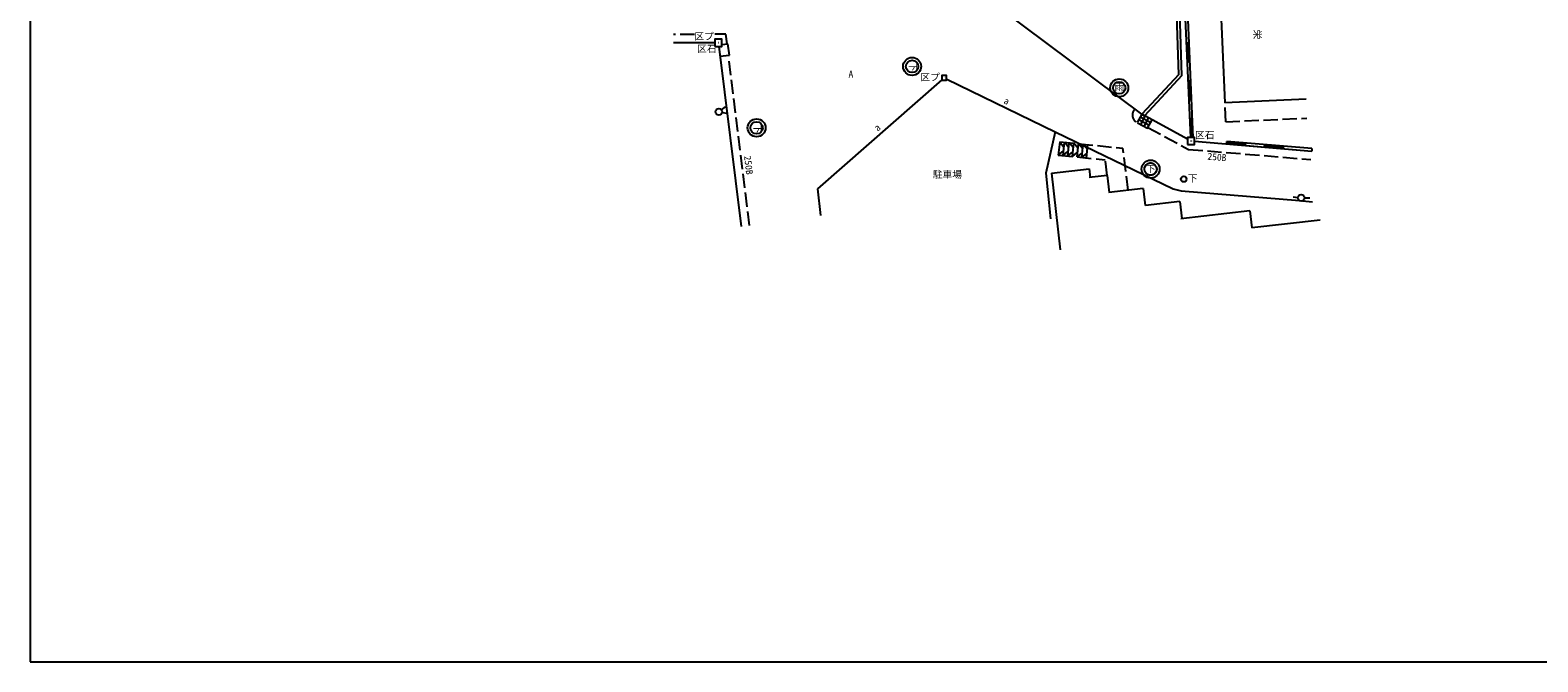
# Model space of a CAD drawing. Units: millimetres, scale not verified. Extents: x -100125 to 100125, y -69250 to 69250.
# Drawn here: x -100125 to -20576, y -69250 to -35901 of the extents above; entities that cross this region are included whole.
import ezdxf
from ezdxf.enums import TextEntityAlignment as Align

# ---------------------------------------------------------------- set-up
doc = ezdxf.new("R2010")
doc.units = ezdxf.units.MM
doc.header["$LTSCALE"] = 250
doc.linetypes.add('DASHED3', pattern=[4, 3, -1])
doc.linetypes.add('LONG_CHAIN', pattern=[21, 18, -1, 1, -1])
for name, color, linetype in [('0-0_レイヤ15', 6, 'LONG_CHAIN'), ('1-0_計画', 3, 'Continuous'), ('1-1_現況白抜', 2, 'Continuous')]:
    doc.layers.add(name, color=color, linetype=linetype)
doc.styles.add('ＭＳ ゴシック', font='')
doc.styles.get('ＭＳ ゴシック').set_extended_font_data('MS Gothic')

msp = doc.modelspace()

# ---------------------------------------------------------------- linework, layer by layer
at = {"layer": '0-0_レイヤ15', "linetype": 'Continuous'}
msp.add_line((-100125, -69250), (100125, -69250), dxfattribs=at)
msp.add_lwpolyline([(100125, 69250), (-100125, 69250), (-100125, -69250)], dxfattribs=at)
at = {"layer": '1-0_計画'}
for p, q in [((-39517.2, -38235.5), (-40116.8, -19628.5)), ((-41473.2, -40345.1), (-48956.1, -34746.5)), ((-39517.2, -38235.5), (-41473.2, -40345.1)), ((-39365.3, -38292.3), (-41337.1, -40418.9)), ((-41473.2, -40345.1), (-41337.1, -40418.9))]:
    msp.add_line(p, q, dxfattribs=at)
msp.add_lwpolyline([(-39365.3, -38292.3), (-39966.4, -19636.1), (-39942.6, -19456.8)], dxfattribs=at)
at = {"layer": '1-1_現況白抜'}
for p, q in [((-37496.8, -30434.9), (-37088.2, -39734.9)), ((-38882.4, -41565.9), (-39268.2, -32786.3)), ((-38756.4, -41565.9), (-39142.9, -32780.4)), ((-64001.3, -36571.7), (-66176.8, -36575.8)), ((-63813.8, -36571.3), (-63818.8, -36571.3)), ((-63816.3, -36568.8), (-63816.3, -36573.8)), ((-39101.6, -36564.2), (-38976.7, -36558.7)), ((-39016.2, -37561.4), (-39060.1, -36562.4)), ((-38971.7, -37559.4), (-39015.7, -36560.4)), ((-63793.2, -36757.5), (-62613.4, -46269.9)), ((-63728.8, -37276.7), (-63224.1, -37214.1)), ((-63627.4, -36659.5), (-63312.7, -36620.5)), ((-63234.6, -37215.4), (-63312.7, -36620.5)), ((-39057.6, -37563.2), (-38932.7, -37557.7)), ((-52019.6, -38531.5), (-58591.4, -44281.2)), ((-51893.3, -38423.2), (-51898.3, -38423.2)), ((-51895.8, -38420.7), (-51895.8, -38425.7)), ((-51767.4, -38485.5), (-46047.5, -41263.3)), ((-39013.7, -38562.3), (-38888.8, -38556.8)), ((-38928.3, -39559.5), (-38972.2, -38560.4)), ((-38883.8, -39557.5), (-38927.8, -38558.5)), ((-38969.7, -39561.3), (-38844.8, -39555.8)), ((-32806.9, -39546.8), (-37088.2, -39734.9)), ((-63651.5, -40109.7), (-63443.8, -39949.1)), ((-63616.8, -40242.3), (-63357.1, -40280.7)), ((-41011.8, -40784.7), (-41552.6, -40491.7)), ((-41531.2, -40882.4), (-41293, -40442.8)), ((-39060.5, -41652.4), (-41473.2, -40345.1)), ((-41350.9, -40980.1), (-41112.7, -40540.5)), ((-38925.8, -40560.3), (-38800.9, -40554.8)), ((-38884.3, -40558.5), (-38840, -41565.9)), ((-38839.9, -40556.5), (-38795.4, -41565.9)), ((-41091.2, -40931.3), (-41632, -40638.2)), ((-45805.1, -41796.8), (-45876.1, -42493.2)), ((-45805.1, -41796.8), (-45581.8, -42070.8)), ((-45333, -42096.1), (-45556.4, -41822.1)), ((-45084.3, -42121.5), (-45307.7, -41847.4)), ((-44835.6, -42146.8), (-45059, -41872.7)), ((-44586.9, -42172.1), (-44810.3, -41898.1)), ((-44338.2, -42197.4), (-44561.6, -41923.4)), ((-38871.7, -41753.4), (-38876.7, -41753.4)), ((-38874.2, -41750.9), (-38874.2, -41755.9)), ((-38686, -41769.1), (-32508.1, -42282.4)), ((-36992.6, -41909.8), (-36982.3, -41785.2)), ((-36992.6, -41909.8), (-32508.1, -42282.4)), ((-36989.2, -41868.4), (-35992.6, -41951.2)), ((-36985.5, -41824.1), (-35988.9, -41906.9)), ((-32497.7, -42157.8), (-36982.3, -41785.2)), ((-35996, -41992.6), (-35985.7, -41868)), ((-34999.5, -42075.4), (-34989.1, -41950.8)), ((-34996, -42034), (-33999.5, -42116.8)), ((-34992.4, -41989.7), (-33995.8, -42072.5)), ((-34002.9, -42158.2), (-33992.6, -42033.6)), ((-32497.7, -42157.8), (-32508.1, -42282.4)), ((-45876.1, -42493.2), (-45602, -42269.8)), ((-45627.3, -42518.5), (-45353.3, -42295.1)), ((-45378.6, -42543.8), (-45104.6, -42320.4)), ((-45129.9, -42569.1), (-44855.9, -42345.8)), ((-44881.2, -42594.5), (-44607.2, -42371.1)), ((-44632.5, -42619.8), (-44358.4, -42396.4)), ((-46235.8, -43446.4), (-44243.1, -43217.9)), ((-46235.8, -43446.4), (-45770.8, -47500.9)), ((-44243.1, -43217.9), (-44190.9, -43673.2)), ((-43294.5, -43570.4), (-44240.7, -43678.9)), ((-43294.5, -43570.4), (-43191.1, -44472)), ((-58591.4, -44281.2), (-58417.9, -45679.8)), ((-41398.8, -44266.5), (-43219, -44475.2)), ((-41398.8, -44266.5), (-41297.1, -45153.3)), ((-39395.6, -44381.9), (-33157.1, -44900.3)), ((-39465.8, -44943.2), (-41269.7, -45150.1)), ((-39465.8, -44943.2), (-39361.9, -45848.6)), ((-33493.7, -44692.2), (-33234.1, -44730.6)), ((-32989.4, -44914.2), (-32469, -44957.5)), ((-32887, -44754.8), (-32602.7, -44745.3)), ((-35764.1, -45435.9), (-39415.7, -45854.7)), ((-35764.1, -45435.9), (-35660.3, -46341.3)), ((-32055.4, -45927.8), (-35660.3, -46341.3))]:
    msp.add_line(p, q, dxfattribs=at)
at = {"layer": '1-1_現況白抜', "linetype": 'DASHED3'}
for p, q in [((-65077.8, -36123.7), (-66177.6, -36125.8)), ((-62166.8, -46214.5), (-63282.2, -37221.3)), ((-37044.3, -40733.9), (-37088.2, -39734.9)), ((-37044.3, -40733.9), (-32763, -40545.8)), ((-45805.1, -41796.8), (-42469.4, -42136.5)), ((-45627.3, -42518.5), (-45556.4, -41822.1)), ((-45378.6, -42543.8), (-45307.7, -41847.4)), ((-45129.9, -42569.1), (-45059, -41872.7)), ((-44881.2, -42594.5), (-44810.3, -41898.1)), ((-44632.5, -42619.8), (-44561.6, -41923.4)), ((-44383.8, -42645.1), (-44312.9, -41948.7)), ((-42189.8, -44357.2), (-42463.9, -42137)), ((-45876.1, -42493.2), (-43396.4, -42745.7)), ((-43294.5, -43570.4), (-43396.4, -42745.7))]:
    msp.add_line(p, q, dxfattribs=at)
for points in [[(-63356.1, -36625.9), (-63418.7, -36120.6), (-64007.4, -36121.7)], [(-41146.8, -41033.8), (-39005.5, -42194.1), (-32545.3, -42730.8)]]:
    msp.add_lwpolyline(points, dxfattribs=at)
at = {"layer": '1-1_現況白抜'}
for points in [[(-64003.8, -36758.8), (-63628.8, -36758.8), (-63628.8, -36383.8), (-64003.8, -36383.8)], [(-52020.8, -38548.2), (-51770.8, -38548.2), (-51770.8, -38298.2), (-52020.8, -38298.2)], [(-39061.7, -41940.9), (-38686.7, -41940.9), (-38686.7, -41565.9), (-39061.7, -41565.9)]]:
    msp.add_lwpolyline(points, close=True, dxfattribs=at)
for points in [[(-41170.6, -41077.8), (-40932.4, -40638.2), (-41473.2, -40345.1), (-41711.4, -40784.7)], [(-46047.5, -41263.3), (-46543.3, -43458.8), (-46286.4, -45867.2)], [(-46047.5, -41263.3), (-39813, -44273.3), (-39395.6, -44381.9)], [(-41698.1, -40792), (-41170.6, -41077.8), (-40932.4, -40638.2)]]:
    msp.add_lwpolyline(points, dxfattribs=at)
for centre, radius in [((-53589.7, -37814.3), 475), ((-53589.7, -37814.3), 325), ((-42661.6, -38947), 475), ((-42661.6, -38947), 325), ((-63789.9, -40216.7), 175), ((-61794.2, -41057.8), 475), ((-61794.2, -41057.8), 325), ((-41010.3, -43235.8), 475), ((-41010.3, -43235.8), 325), ((-39260.7, -43765), 150), ((-33060.9, -44756.2), 175)]:
    msp.add_circle(centre, radius, dxfattribs=at)
at = {"layer": '1-1_現況白抜', "linetype": 'DASHED3'}
msp.add_circle((-41010.3, -43235.8), 325, dxfattribs=at)
msp.add_arc((-41527.5, -40384.4), 441.8, 134.87087, 247.28859, dxfattribs=at)

# ---------------------------------------------------------------- texts
at = {"layer": '1-1_現況白抜', "color": 7, "style": 'ＭＳ ゴシック'}
for s, rotation, p in [('ハウス\u3000栄', 270, (-35669.1, -33820)), ('下', 270, (-53833.7, -37578.5)), ('a', 334.057, (-48839.5, -39852.4)), ('下', 270, (-62038.9, -40848.6)), ('a', 41.728, (-55334.1, -41343.5)), ('250B', 276.441, (-62565.7, -42565.1)), ('250B', 355.251, (-38027.3, -42848.8))]:
    msp.add_text(s, height=366.6, rotation=rotation, dxfattribs=at).set_placement(p, align=Align.BOTTOM_LEFT)
for s, p in [('区プ', (-65076.2, -36523.7)), ('区石', (-64930.9, -37177.1)), ('A', (-56946.3, -38511.1)), ('区プ', (-53154.5, -38677.2)), ('雨', (-42911.6, -39197)), ('区石', (-38661.5, -41727.1)), ('駐車場', (-52498.4, -43816.5)), ('下', (-41254.1, -43516.2)), ('下', (-39040.4, -44019.3))]:
    msp.add_text(s, height=366.6, dxfattribs=at).set_placement(p, align=Align.BOTTOM_LEFT)

doc.saveas('drawing.dxf')
